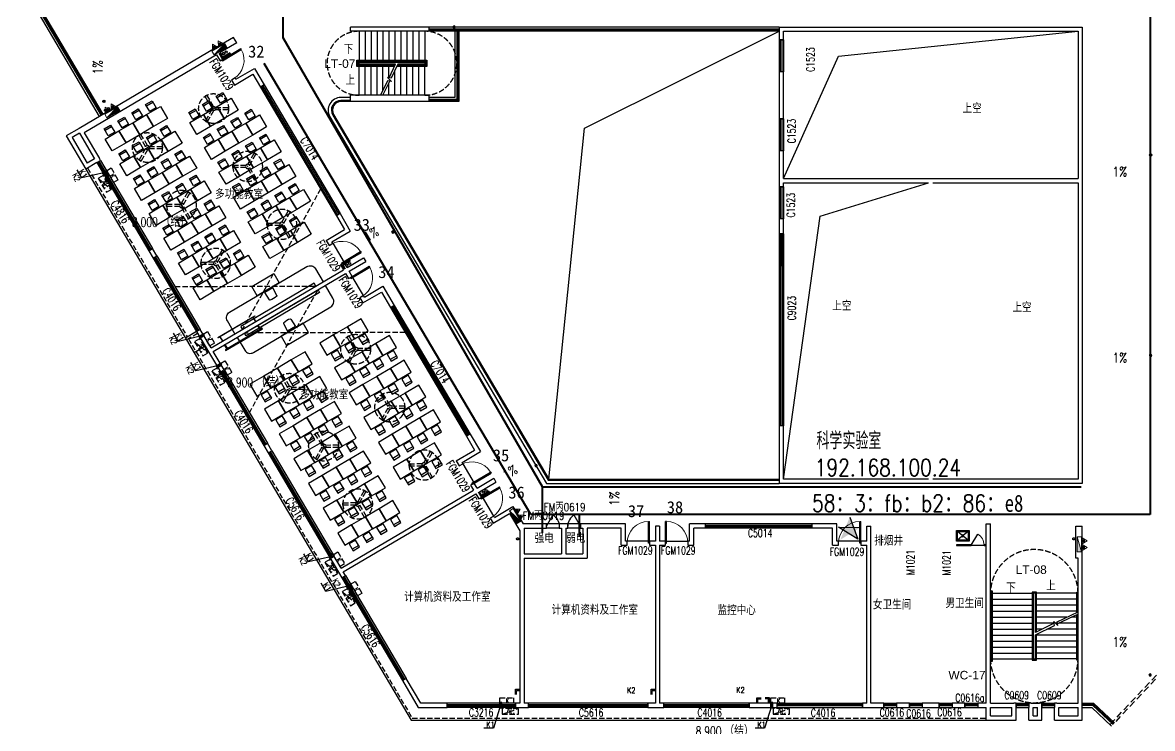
# Model space of a CAD drawing. Extents: x 447078 to 1776277, y 243534 to 519428.
# Drawn here: x 1090653 to 1143580, y 382456 to 415549 of the extents above; entities that cross this region are included whole.
import ezdxf

# ---------------------------------------------------------------- set-up
doc = ezdxf.new("R2010")
doc.units = 0
doc.header["$LTSCALE"] = 1000
doc.header["$MEASUREMENT"] = 0
for name, pattern in [('AP-02-RETAIL$0$DASH', [0.35, 0.25, -0.1]), ('CCDID0GLB00001', [30, 26.5, -1.5, 0.5, -1.5]), ('DASH', [0.35, 0.25, -0.1]), ('HIDDEN2', [4.7625, 3.175, -1.5875]), ('HIDDEN3', [1.905, 1.27, -0.635])]:
    doc.linetypes.add(name, pattern=pattern)
for name, color, linetype, lineweight in [('1#2#三层消火栓$0$P-HUDR-MISC', 13, 'Continuous', 25), ('1#2#三层消火栓$0$体育文娱中心3F消火栓$0$P-HUDR-MISC', 13, 'Continuous', 20), ('A桥架图层', 2, 'Continuous', 40), ('A门禁安装位置', 1, 'Continuous', 30)]:
    doc.layers.add(name, color=color, linetype=linetype, lineweight=lineweight)
for name, color, linetype in [('A-DOOR', 2, 'Continuous'), ('A-DOOR-FIRE', 2, 'Continuous'), ('A-DRAI', 61, 'Continuous'), ('A-EQPM-MECH', 191, 'Continuous'), ('A-FIXT', 211, 'Continuous'), ('A-FIXT-DASH', 211, 'HIDDEN3'), ('A-FURN', 251, 'Continuous'), ('A-HOLE', 41, 'Continuous'), ('A-HOLE-DASH', 21, 'HIDDEN2'), ('A-HRAL', 104, 'Continuous'), ('A-HYDR', 1, 'CCDID0GLB00001'), ('A-OVER', 23, 'Continuous'), ('A-STRS', 2, 'Continuous'), ('A-WALL', 140, 'Continuous'), ('A-WALL-HATH', 8, 'Continuous'), ('A-WIND', 2, 'Continuous'), ('A-WIND-IDEN', 4, 'Continuous'), ('G-0-XREF', 2, 'Continuous'), ('G-ANNO-NOTE', 80, 'Continuous'), ('X-连廊栏杆修改', 43, 'Continuous'), ('家具', 9, 'Continuous')]:
    doc.layers.add(name, color=color, linetype=linetype)
doc.styles.add('_TCH_DIM', font='SIMPLEX', dxfattribs={"bigfont": 'GBCBIG'})
doc.styles.add('_TCH_WINDOW', font='SIMPLEX', dxfattribs={"height": 3.5, "bigfont": 'GBCBIG'})
doc.styles.add('CCDI_T_G01', font='')
doc.styles.add('CCDI_T_G02', font='simplex.shx', dxfattribs={"width": 0.8, "bigfont": 'zjdz.shx'})
doc.styles.add('CCDI_T_G03', font='')
doc.styles.add('Note$0$CCDI-TOG-02', font='simplex.shx', dxfattribs={"width": 0.8, "bigfont": 'zjdz.shx'})
doc.styles.get('CCDI_T_G01').set_extended_font_data('Arial')
doc.styles.get('CCDI_T_G03').set_extended_font_data('SimHei')

# ---------------------------------------------------------------- blocks, each defined once
blk = doc.blocks.new('3600-2')
at = {"layer": 'A-STRS'}
for p, q in [((-2050, -280), (-50, -280)), ((2050, -280), (50, -280)), ((-2050, -560), (-50, -560)), ((-2050, -840), (-50, -840)), ((2050, -560), (50, -560)), ((2050, -840), (50, -840)), ((-2050, -1120), (-50, -1120)), ((-2050, -1400), (-50, -1400)), ((2050, -1120), (50, -1120)), ((1519, -1400), (50, -1400)), ((2050, -1400), (1748, -1400)), ((-2050, -1680), (-50, -1680)), ((-2050, -1960), (-50, -1960)), ((926, -1680), (50, -1680)), ((365, -1960), (50, -1960)), ((2050, -1960), (594, -1960)), ((1083, -1680), (989, -1680)), ((2050, -1680), (1171, -1680)), ((-2050, -2240), (-50, -2240)), ((-2050, -2520), (-50, -2520)), ((2050, -2240), (50, -2240)), ((2050, -2520), (50, -2520)), ((-2050, -2800), (-50, -2800)), ((-2050, -3080), (-50, -3080)), ((2050, -2800), (50, -2800)), ((2050, -3080), (50, -3080)), ((-2050, -3360), (-50, -3360)), ((2050, -3360), (50, -3360))]:
    blk.add_line(p, q, dxfattribs=at)
for points in [[(-2050, -3460), (-1950, -3460), (-1950, -180), (-2050, -180)], [(-2050, -3410), (-2000, -3410), (-2000, -230), (-2050, -230)], [(100, -2088), (100, -230), (-100, -230), (-100, -3410), (100, -3410), (100, -2200)], [(50, -2113), (50, -280), (-50, -280), (-50, -3360), (50, -3360), (50, -2224)], [(2000, -1167), (2000, -230), (2050, -230)], [(50, -2224), (947, -1789), (912, -1605), (1105, -1793), (1071, -1617), (2050, -1142)], [(2050, -1254), (1091, -1719)], [(2050, -3410), (2000, -3410), (2000, -1278)], [(927, -1687), (50, -2113)]]:
    blk.add_lwpolyline(points, dxfattribs=at)
at = {"layer": 'A-STRS', "linetype": 'DASH'}
for centre, start, end in [((0, -280), 0, 180), ((0, -3360), 180, 0)]:
    blk.add_arc(centre, 2051, start, end, dxfattribs=at)
blk = doc.blocks.new('36-2')
at = {"layer": 'A-STRS'}
for p, q in [((-3180, 1500), (-3180, 50)), ((-2900, 1500), (-2900, 50)), ((-2620, 1500), (-2620, 50)), ((-2340, 1500), (-2340, 50)), ((-2060, 1500), (-2060, 50)), ((-1780, 1500), (-1780, 50)), ((-1500, 1500), (-1500, 50)), ((-1220, 1500), (-1220, 50)), ((-940, 1500), (-940, 50)), ((-660, 1500), (-660, 50)), ((-380, 1500), (-380, 50)), ((-100, 1500), (-100, 50)), ((-3180, -1500), (-3180, -50)), ((-2900, -1500), (-2900, -50)), ((-2620, -1500), (-2620, -50)), ((-2340, -1500), (-2340, -50)), ((-2060, -1269), (-2060, -50)), ((-1780, -676), (-1780, -50)), ((-1500, -1500), (-1500, -344)), ((-1220, -1500), (-1220, -50)), ((-940, -1500), (-940, -50)), ((-660, -1500), (-660, -50)), ((-380, -1500), (-380, -50)), ((-100, -1500), (-100, -50)), ((-1780, -1500), (-1780, -921))]:
    blk.add_line(p, q, dxfattribs=at)
for points in [[(-1517, -150), (-3280, -150), (-3280, 150), (0, 150), (0, -150), (-1406, -150)], [(-1493, -100), (-3230, -100), (-3230, 100), (-50, 100), (-50, -100), (-1382, -100)], [(-1469, -50), (-3180, -50), (-3180, 50), (-100, 50), (-100, -50), (-1357, -50)], [(-1357, -50), (-1671, -697), (-1855, -662), (-1667, -855), (-1843, -821), (-2172, -1500)], [(-1773, -677), (-1469, -50)], [(-2061, -1500), (-1741, -841)]]:
    blk.add_lwpolyline(points, dxfattribs=at)
blk = doc.blocks.new('DI LOU')
at = {"layer": 'A-FIXT'}
h = blk.add_hatch(dxfattribs=at)
h.set_pattern_fill('ANSI31', color=256, scale=10)
h.set_pattern_definition([(45, (-842091.153, -1894175.001), (-11.22532015, 11.22532015), [])])
h.paths.add_polyline_path([(-50, 0, 1), (50, 0, 1)])
blk.add_circle((0, 0), 50, dxfattribs=at)
blk = doc.blocks.new('FSXT-1')
at = {"layer": 'A-FIXT'}
for points in [[(-35765, -20145, 0, 0, 0), (-35765, -21163, 60, 0, 0), (-35765, -21343, 0, 0, 0)], [(11204, -25977, 0, 0, 0), (12222, -25977, 60, 0, 0), (12402, -25977, 0, 0, 0)], [(-23570, -29169, 0, 0, 0), (-22693, -28652, 60, 0, 0), (-22538, -28560, 0, 0, 0)], [(11204, -34653, 0, 0, 0), (12222, -34653, 60, 0, 0), (12402, -34653, 0, 0, 0)], [(-17070, -40329, 0, 0, 0), (-16193, -39812, 60, 0, 0), (-16038, -39721, 0, 0, 0)], [(-11483, -41456, 0, 0, 0), (-11483, -40439, 60, 0, 0), (-11483, -40259, 0, 0, 0)], [(11204, -47973, 0, 0, 0), (12222, -47973, 60, 0, 0), (12402, -47973, 0, 0, 0)]]:
    blk.add_lwpolyline(points, format="xyseb", dxfattribs=at)
at = {"layer": 'A-FIXT', "extrusion": (0, 0, -1), "zscale": -1}
for p, rotation in [((19425, -18801), 29.99999682608976), ((22293, -28408), 209.9999968260898), ((-13200, -34200), 209.9999968260898), ((15587, -39370), 209.9999968260898), ((-13182, -49177), 209.9999968260898)]:
    blk.add_blockref('DI LOU', p, dxfattribs=dict(at, rotation=rotation))
at = {"layer": 'A-FIXT', "extrusion": (0, 0, -1), "xscale": -0.9999999999999996, "zscale": -0.9999999999999996, "rotation": 330.0000031739103}
for p in [(35833, -22282), (-13200, -24800)]:
    blk.add_blockref('DI LOU', p, dxfattribs=at)
at = {"layer": 'A-FIXT-DASH', "style": 'CCDI_T_G02', "width": 0.8}
for rotation, p in [(90, (-35895, -21028)), (30.5274, (-23493, -28874)), (30.5274, (-16993, -40035)), (90, (-11697, -41241))]:
    blk.add_text('1%%%', height=450, rotation=rotation, dxfattribs=at).set_placement(p)
for p in [(11420, -25806), (11420, -34533), (11420, -47853)]:
    blk.add_text('1%%%', height=450, dxfattribs=at).set_placement(p)
blk = doc.blocks.new('连廊2F')
at = {"layer": 'A-HRAL'}
for points in [[(101166, 56123), (101665, 56123), (102644, 55209)], [(101166, 56073), (101646, 56073), (102610, 55173)]]:
    blk.add_lwpolyline(points, dxfattribs=at)
at = {"layer": 'X-连廊栏杆修改'}
for points in [[(101166, 56173), (101685, 56173), (102678, 55246)], [(101166, 55973), (101606, 55973), (102542, 55100)]]:
    blk.add_lwpolyline(points, dxfattribs=at)
blk = doc.blocks.new('PSG-LG1')
at = {"layer": 'A-DRAI'}
for centre in [(34500, 8700), (34650, 8700), (43600, 8700), (54350, 8700), (54500, 8700), (23792, 5228), (18274, 2571), (29446, -4765), (29575, -4689), (35966, -15330), (35837, -15406)]:
    blk.add_circle(centre, 50, dxfattribs=at)
at = {"layer": 'A-HYDR'}
for centre in [(54650, 8700), (23663, 5151), (18145, 2495), (37450, -17600), (63500, -17600)]:
    blk.add_circle(centre, 50, dxfattribs=at)
at = {"layer": 'A-WALL'}
for points in [[(54850, 8600), (54850, 9000), (54000, 9000)], [(34800, 8500), (34800, 8900), (34400, 8900)], [(34750, 8500), (34750, 8850), (34400, 8850)], [(43700, 8900), (43500, 8900)], [(43700, 8800), (43500, 8800)], [(54800, 8600), (54800, 8950), (54000, 8950)], [(24013, 5143), (23626, 4914), (23473, 5172)], [(23988, 5186), (23643, 4982), (23516, 5198)], [(29591, -4513), (29203, -4741), (29330, -4957)], [(29616, -4556), (29272, -4759), (29373, -4931)], [(36128, -15402), (35740, -15630), (35613, -15415)], [(36103, -15358), (35758, -15562), (35656, -15389)], [(36128, -15402), (36103, -15358)]]:
    blk.add_lwpolyline(points, dxfattribs=at)
blk = doc.blocks.new('CHAIR4')
at = {"layer": 'A-FURN'}
for p, q in [((-449, 226), (0, 248)), ((0, 248), (0, -248)), ((-449, -226), (0, -248))]:
    blk.add_line(p, q, dxfattribs=at)
for centre, radius, start, end in [((267, 0), 767, 164.29246, 195.70754), ((-447, 201), 25, 92.86241, 164.29246), ((-447, -201), 25, 195.70754, 267.13759)]:
    blk.add_arc(centre, radius, start, end, dxfattribs=at)
blk = doc.blocks.new('YZ')
at = {"layer": 'A-FURN'}
blk.add_line((85, 175), (85, -175), dxfattribs=at)
blk.add_lwpolyline([(0, -175), (0, 175), (380, 175), (380, -175)], close=True, dxfattribs=at)
blk = doc.blocks.new('dfc-1')
at = {"layer": 'A-FURN', "linetype": 'DASH'}
for p, q in [((0, 100), (306, 630)), ((87, 50), (392, 580)), ((-87, 50), (-698, 50)), ((-87, -50), (-698, -50)), ((0, -100), (306, -630)), ((87, -50), (392, -580))]:
    blk.add_line(p, q, dxfattribs=at)
for radius in [700, 100, 10]:
    blk.add_circle((0, 0), radius, dxfattribs=at)
for start, end in [(55.904, 64.096), (175.904, 184.096), (295.904, 304.096)]:
    blk.add_arc((0, 0), 700, start, end, dxfattribs=at)
blk = doc.blocks.new('JSJ-JS')
at = {"layer": 'A-FURN'}
for points in [[(-6750, 3400), (-6100, 3400), (-6100, 2650), (-6750, 2650)], [(-5400, 3400), (-4750, 3400), (-4750, 2650), (-5400, 2650)], [(-4050, 3400), (-3400, 3400), (-3400, 2650), (-4050, 2650)], [(-2700, 3400), (-2050, 3400), (-2050, 2650), (-2700, 2650)], [(-8100, 2650), (-7450, 2650), (-7450, 1900), (-8100, 1900)], [(-6750, 2650), (-6100, 2650), (-6100, 1900), (-6750, 1900)], [(-5400, 2650), (-4750, 2650), (-4750, 1900), (-5400, 1900)], [(-4050, 2650), (-3400, 2650), (-3400, 1900), (-4050, 1900)], [(-2700, 2650), (-2050, 2650), (-2050, 1900), (-2700, 1900)], [(-1350, 2650), (-700, 2650), (-700, 1900), (-1350, 1900)], [(-8100, 1900), (-7450, 1900), (-7450, 1150), (-8100, 1150)], [(-6750, 1900), (-6100, 1900), (-6100, 1150), (-6750, 1150)], [(-5400, 1900), (-4750, 1900), (-4750, 1150), (-5400, 1150)], [(-4050, 1900), (-3400, 1900), (-3400, 1150), (-4050, 1150)], [(-2700, 1900), (-2050, 1900), (-2050, 1150), (-2700, 1150)], [(-1350, 1900), (-700, 1900), (-700, 1150), (-1350, 1150)], [(1500, 1600), (1350, 1600), (1350, -2400), (1500, -2400)], [(-8100, 1150), (-7450, 1150), (-7450, 400), (-8100, 400)], [(-6750, 1150), (-6100, 1150), (-6100, 400), (-6750, 400)], [(-5400, 1150), (-4750, 1150), (-4750, 400), (-5400, 400)], [(-4050, 1150), (-3400, 1150), (-3400, 400), (-4050, 400)], [(-2700, 1150), (-2050, 1150), (-2050, 400), (-2700, 400)], [(-1350, 1150), (-700, 1150), (-700, 400), (-1350, 400)], [(500, 200), (500, -1000), (0, -1000), (0, 200)], [(-9450, -400), (-8800, -400), (-8800, -1150), (-9450, -1150)], [(-8100, -400), (-7450, -400), (-7450, -1150), (-8100, -1150)], [(-6750, -400), (-6100, -400), (-6100, -1150), (-6750, -1150)], [(-5400, -400), (-4750, -400), (-4750, -1150), (-5400, -1150)], [(-4050, -400), (-3400, -400), (-3400, -1150), (-4050, -1150)], [(-2700, -400), (-2050, -400), (-2050, -1150), (-2700, -1150)], [(-1350, -400), (-700, -400), (-700, -1150), (-1350, -1150)], [(-9450, -1150), (-8800, -1150), (-8800, -1900), (-9450, -1900)], [(-8100, -1150), (-7450, -1150), (-7450, -1900), (-8100, -1900)], [(-6750, -1150), (-6100, -1150), (-6100, -1900), (-6750, -1900)], [(-5400, -1150), (-4750, -1150), (-4750, -1900), (-5400, -1900)], [(-4050, -1150), (-3400, -1150), (-3400, -1900), (-4050, -1900)], [(-2700, -1150), (-2050, -1150), (-2050, -1900), (-2700, -1900)], [(-1350, -1150), (-700, -1150), (-700, -1900), (-1350, -1900)], [(1250, -3575), (1250, -1575), (1270, -1575), (1270, -3575)], [(-9450, -1900), (-8800, -1900), (-8800, -2650), (-9450, -2650)], [(-8100, -1900), (-7450, -1900), (-7450, -2650), (-8100, -2650)], [(-6750, -1900), (-6100, -1900), (-6100, -2650), (-6750, -2650)], [(-5400, -1900), (-4750, -1900), (-4750, -2650), (-5400, -2650)], [(-4050, -1900), (-3400, -1900), (-3400, -2650), (-4050, -2650)], [(-2700, -1900), (-2050, -1900), (-2050, -2650), (-2700, -2650)], [(-1350, -1900), (-700, -1900), (-700, -2650), (-1350, -2650)], [(1500, -1685), (1500, -1665), (1270, -1665), (1270, -1685)], [(-9450, -2650), (-8800, -2650), (-8800, -3400), (-9450, -3400)], [(-8100, -2650), (-7450, -2650), (-7450, -3400), (-8100, -3400)], [(-6750, -2650), (-6100, -2650), (-6100, -3400), (-6750, -3400)], [(-5400, -2650), (-4750, -2650), (-4750, -3400), (-5400, -3400)], [(-4050, -2650), (-3400, -2650), (-3400, -3400), (-4050, -3400)], [(-2700, -2650), (-2050, -2650), (-2050, -3400), (-2700, -3400)], [(-1350, -2650), (-700, -2650), (-700, -3400), (-1350, -3400)], [(1500, -3485), (1500, -3465), (1270, -3465), (1270, -3485)]]:
    blk.add_lwpolyline(points, close=True, dxfattribs=at)
at = {"layer": '家具', "linetype": 'DASH'}
for points in [[(-2302, 4100), (1500, -2400)], [(-1834, -4100), (1500, 1600)]]:
    blk.add_lwpolyline(points, dxfattribs=at)
at = {"layer": '家具'}
blk.add_lwpolyline([(1500, -2800), (800, -2800, -0.414214), (500, -2500), (500, 1700, -0.414214), (800, 2000), (1500, 2000)], format="xyb", dxfattribs=at)
at = {"layer": 'A-FURN'}
for name, p in [('YZ', (-7180, 3025)), ('YZ', (-5830, 3025)), ('YZ', (-4480, 3025)), ('YZ', (-3130, 3025)), ('dfc-1', (-8100, 1700)), ('YZ', (-8530, 2275)), ('YZ', (-7180, 2275)), ('YZ', (-5830, 2275)), ('YZ', (-4480, 2275)), ('YZ', (-3130, 2275)), ('YZ', (-1780, 2275)), ('YZ', (-8530, 1525)), ('YZ', (-7180, 1525)), ('YZ', (-5830, 1525)), ('YZ', (-4480, 1525)), ('YZ', (-3130, 1525)), ('YZ', (-1780, 1525)), ('YZ', (-8530, 775)), ('YZ', (-7180, 775)), ('YZ', (-5830, 775)), ('YZ', (-4480, 775)), ('YZ', (-3130, 775)), ('YZ', (-1780, 775)), ('YZ', (-9880, -775)), ('YZ', (-8530, -775)), ('YZ', (-7180, -775)), ('YZ', (-5830, -775)), ('YZ', (-4480, -775)), ('YZ', (-3130, -775)), ('YZ', (-1780, -775)), ('YZ', (-9880, -1525)), ('dfc-1', (-8100, -1900)), ('YZ', (-8530, -1525)), ('YZ', (-7180, -1525)), ('YZ', (-5830, -1525)), ('YZ', (-4480, -1525)), ('YZ', (-3130, -1525)), ('YZ', (-1780, -1525)), ('YZ', (-9880, -2275)), ('YZ', (-8530, -2275)), ('YZ', (-7180, -2275)), ('YZ', (-5830, -2275)), ('YZ', (-4480, -2275)), ('YZ', (-3130, -2275)), ('YZ', (-1780, -2275)), ('YZ', (-9880, -3025)), ('YZ', (-8530, -3025)), ('YZ', (-7180, -3025)), ('YZ', (-5830, -3025)), ('YZ', (-4480, -3025)), ('YZ', (-3130, -3025)), ('YZ', (-1780, -3025))]:
    blk.add_blockref(name, p, dxfattribs=at)
at = {"layer": 'A-FURN', "xscale": -1}
for p in [(-4950, 1700), (-1800, 1700), (-4950, -1900), (-1800, -1900)]:
    blk.add_blockref('dfc-1', p, dxfattribs=at)
at = {"layer": 'A-FURN', "extrusion": (0, 0, -1), "xscale": 0.9000000059604611, "yscale": 0.9000000059604611, "zscale": -0.9000000059604613, "rotation": 359.9999175806988}
blk.add_blockref('CHAIR4', (-550, -400), dxfattribs=at)
blk = doc.blocks.new('KTXT')
at = {"layer": 'A-EQPM-MECH', "linetype": 'DASH'}
blk.add_line((340603, 544837), (341368, 545104), dxfattribs=at)
at = {"layer": 'A-EQPM-MECH'}
blk.add_lwpolyline([(340486, 545130), (340586, 545130), (340586, 545380), (340486, 545380)], close=True, dxfattribs=at)
at = {"layer": 'A-EQPM-MECH', "linetype": 'DASH'}
for points in [[(341135, 545355), (340497, 545355), (340497, 545605), (341135, 545605)], [(340603, 544837), (341368, 544837), (341368, 545104), (340603, 545104)]]:
    blk.add_lwpolyline(points, close=True, dxfattribs=at)
at = {"layer": 'A-EQPM-MECH'}
blk.add_lwpolyline([(340536, 545130), (340536, 545380)], dxfattribs=at)
at = {"layer": 'A-FIXT-DASH'}
blk.add_lwpolyline([(340536, 545257), (340205, 544189), (339758, 544189)], dxfattribs=at)
at = {"layer": 'A-EQPM-MECH', "style": 'Note$0$CCDI-TOG-02', "text_generation_flag": 4, "width": 0.8}
blk.add_text('K', height=200, dxfattribs=at).set_placement((340774, 545575))
at = {"layer": 'A-EQPM-MECH', "style": '_TCH_DIM', "width": 0.705882}
blk.add_text('AC', height=297.5, dxfattribs=at).set_placement((340820, 544837))
at = {"layer": 'A-FIXT-DASH', "style": 'CCDI_T_G02', "width": 0.8}
blk.add_text('K1', height=265.8, dxfattribs=at).set_placement((339862, 544216))
blk = doc.blocks.new('$DorLib2D$00000228')
at = {"color": 0}
blk.add_line((0.5, 0), (0, 0.866), dxfattribs=at)
blk.add_arc((0.5, 0), 1, 120, 180, dxfattribs=at)
blk = doc.blocks.new('$TCHSYS$WIN2D')
for p, q in [((-0.5, 0.5), (0.5, 0.5)), ((-0.5, 0.5), (-0.5, -0.5)), ((0.5, 0.5), (0.5, -0.5)), ((0.5, 0.1667), (-0.5, 0.1667)), ((0.5, -0.1667), (-0.5, -0.1667)), ((-0.5, -0.5), (0.5, -0.5))]:
    blk.add_line(p, q)
blk = doc.blocks.new('$DorLib2D$00000001')
for p, q in [((0.45, 0.975), (0.5, 0.975)), ((0.45, 0), (0.45, 0.975)), ((0.5, 0), (0.5, 0.975)), ((0.5, 0), (0.45, 0))]:
    blk.add_line(p, q)
at = {"lineweight": 13}
blk.add_arc((0.475, 0), 0.975, 91.4693, 180, dxfattribs=at)
blk = doc.blocks.new('$lvtry$00000191')
at = {"color": 0}
for p, q in [((-250, -50, 0), (-39, -219, 0)), ((-250, -450, 0), (-39, -281, 0)), ((39, -219, 0), (250, -50, 0)), ((39, -281, 0), (250, -450, 0))]:
    blk.add_line(p, q, dxfattribs=at)
at = {"color": 0, "elevation": 0}
for points in [[(300, -500), (300, 0), (-300, 0), (-300, -500)], [(250, -450), (250, -50), (-250, -50), (-250, -450)]]:
    blk.add_lwpolyline(points, close=True, dxfattribs=at)
at = {"color": 0}
blk.add_circle((0, -250, 0), 50, dxfattribs=at)
for p in [(0, -50, 0), (0, -250, 0)]:
    blk.add_point(p, dxfattribs=at)
blk = doc.blocks.new('1#2#三层消火栓$0$体育文娱中心3F消火栓$0$A$C59133534')
at = {"layer": '1#2#三层消火栓$0$体育文娱中心3F消火栓$0$P-HUDR-MISC', "ltscale": 5}
blk.add_hatch(color=256, dxfattribs=at).paths.add_polyline_path([(50, 0), (-650, 200), (-650, 0)])
at = {"layer": '1#2#三层消火栓$0$体育文娱中心3F消火栓$0$P-HUDR-MISC'}
h = blk.add_hatch(dxfattribs=at)
h.set_pattern_fill('JIS_WOOD', color=256, scale=20, style=0)
h.set_pattern_definition([(45, (39.371, -152.983), (-10, 10), [])])
h.paths.add_polyline_path([(-410.5, 259), (-410.5, 350), (-501.5, 350), (-501.5, 259)])
h = blk.add_hatch(dxfattribs=at)
h.set_pattern_fill('JIS_WOOD', color=256, scale=20, style=0)
h.set_pattern_definition([(45, (360.371, -152.983), (-10, 10), [])])
h.paths.add_polyline_path([(-89.5, 259), (-89.5, 350), (-180.5, 350), (-180.5, 259)])
for p, q in [((-650, 200), (50, 0)), ((-456, 469), (-595, 228)), ((-595, 228), (-317, 228)), ((-501.5, 259), (-501.5, 350)), ((-501.5, 350), (-410.5, 350)), ((-501.5, 259), (-410.5, 259)), ((-456, 469), (-317, 228)), ((-410.5, 259), (-410.5, 350)), ((-135, 469), (-274, 228)), ((-274, 228), (4, 228)), ((-180.5, 259), (-180.5, 350)), ((-180.5, 350), (-89.5, 350)), ((-180.5, 259), (-89.5, 259)), ((-135, 469), (4, 228)), ((-89.5, 259), (-89.5, 350))]:
    blk.add_line(p, q, dxfattribs=at)
at = {"layer": '1#2#三层消火栓$0$体育文娱中心3F消火栓$0$P-HUDR-MISC', "ltscale": 5}
blk.add_lwpolyline([(-650, 200), (50, 200), (50, 0), (-650, 0)], close=True, dxfattribs=at)
blk = doc.blocks.new('1#2#三层消火栓')
at = {"layer": '1#2#三层消火栓$0$P-HUDR-MISC', "ltscale": 0.1, "xscale": -1}
for p, rotation in [((1099666, 414064), 30.52736548816628), ((1094647, 411104), 30.52736548816628), ((1113485, 392618), 300.5273653962713), ((1140056, 391391), 270)]:
    blk.add_blockref('1#2#三层消火栓$0$体育文娱中心3F消火栓$0$A$C59133534', p, dxfattribs=dict(at, rotation=rotation))
blk = doc.blocks.new('$TCHSYS$APDOOR2D')
blk.add_line((0.5, 0), (0, 0.866))
at = {"lineweight": 13}
blk.add_arc((0.5, 0), 1, 120, 180, dxfattribs=at)
blk = doc.blocks.new('门禁点位')
at = {"layer": 'A门禁安装位置'}
h = blk.add_hatch(color=256, dxfattribs=at)
h.paths.add_polyline_path([(-211491, 79015), (-211665, 79485), (-211858, 79022)])
h.paths.add_polyline_path([(-211858, 79022), (-211926, 78858), (-211670, 78698), (-211429, 78847), (-211491, 79015)])
h.paths.add_polyline_path([(-211429, 78847), (-211165, 79009), (-211491, 79015), (-211429, 78847)])
h.paths.add_polyline_path([(-211670, 78698), (-211285, 78457), (-211429, 78847)])
h.paths.add_polyline_path([(-211926, 78858), (-212105, 78430), (-211670, 78698)])
h.paths.add_polyline_path([(-211858, 79022), (-212198, 79028), (-211926, 78858)])
for p, q in [((-211665, 79485), (-211285, 78457)), ((-212198, 79028), (-211165, 79009)), ((-211285, 78457), (-212198, 79028))]:
    blk.add_line(p, q, dxfattribs=at)

msp = doc.modelspace()

# ---------------------------------------------------------------- linework, layer by layer
for p, q in [((1126095.6, 405641.4), (1126095.6, 404141.4)), ((1126162.3, 404141.4), (1126162.3, 405641.4)), ((1126228.9, 404141.4), (1126228.9, 405641.4)), ((1126295.6, 405641.4), (1126295.6, 404141.4)), ((1126295.6, 404141.4), (1126095.6, 404141.4))]:
    msp.add_line(p, q)
at = {"layer": 'A-DOOR'}
for p, q in [((1105181.9, 405202.3), (1105715.3, 404297.8)), ((1106629.6, 402747.3), (1106096.2, 403651.8)), ((1111277.3, 394865.6), (1111810.7, 393961.2)), ((1112725, 392410.7), (1112191.6, 393315.1)), ((1115795.6, 392041.4), (1115195.6, 392041.4)), ((1115795.6, 391841.4), (1115195.6, 391841.4)), ((1116795.6, 392041.4), (1116195.6, 392041.4)), ((1116795.6, 391841.4), (1116195.6, 391841.4)), ((1120020.6, 391241.4), (1118970.6, 391241.4)), ((1120770.6, 391241.4), (1121820.6, 391241.4)), ((1129920.6, 391241.4), (1128870.6, 391241.4))]:
    msp.add_line(p, q, dxfattribs=at)
at = {"layer": 'A-FIXT'}
for p, q in [((1135095.7, 391059.8), (1134395.7, 391059.8)), ((1134395.7, 391059.8), (1134395.7, 391034.8)), ((1134395.7, 391034.8), (1135095.7, 391034.8)), ((1135095.7, 391034.8), (1135095.7, 391059.8)), ((1135795.7, 391059.8), (1135695.7, 391059.8)), ((1135695.7, 391059.8), (1135695.7, 391034.8)), ((1135695.7, 391034.8), (1135795.7, 391034.8)), ((1135795.7, 391034.8), (1135795.7, 391059.8))]:
    msp.add_line(p, q, dxfattribs=at)
msp.add_lwpolyline([(1135695.7, 391034.8), (1135095.7, 391034.8)], dxfattribs=at)
at = {"layer": 'A-HOLE'}
for points in [[(1115303.3, 394141.4), (1116976.3, 410595.3), (1126095.6, 415141.4)], [(1126295.6, 408241.4), (1128873.9, 413967.8), (1140095.6, 415141.4)], [(1126295.6, 394141.4), (1128022.5, 406470.7), (1133095.6, 408041.4)]]:
    msp.add_lwpolyline(points, dxfattribs=at)
at = {"layer": 'A-HOLE-DASH', "ltscale": 0.1}
for points in [[(1141598, 382636.2), (1144195.6, 385419.6)], [(1141875.8, 382787.3), (1143786.2, 384834.3)]]:
    msp.add_lwpolyline(points, dxfattribs=at)
at = {"layer": 'A-HRAL'}
for p, q in [((1090768.8, 417241.4), (1094332.8, 411197.5)), ((1090826.9, 417241.4), (1094375.9, 411222.9))]:
    msp.add_line(p, q, dxfattribs=at)
for points in [[(1126095.6, 415241.4), (1109695.6, 415241.4)], [(1126095.6, 415191.4), (1109695.6, 415191.4)], [(1111045.6, 415141.4), (1111045.6, 411891.4), (1109695.6, 411891.4)], [(1110995.6, 415141.4), (1110995.6, 411941.4), (1109695.6, 411941.4)]]:
    msp.add_lwpolyline(points, dxfattribs=at)
msp.add_lwpolyline([(1106015.6, 411891.4), (1105566, 411891.4, 0.5804224), (1105178.4, 411212.8), (1115274.7, 394091.4), (1126095.6, 394091.4)], format="xyb", dxfattribs=at)
at = {"layer": 'A-OVER'}
for p, q in [((1090652.7, 417241.4), (1094246.7, 411146.7)), ((1090825, 417343), (1094419, 411248.3)), ((1098800.5, 401061.9), (1098283.6, 400757.1))]:
    msp.add_line(p, q, dxfattribs=at)
at = {"layer": 'A-OVER', "linetype": 'AP-02-RETAIL$0$DASH'}
msp.add_line((1098851.3, 400975.8), (1098420.6, 400721.8), dxfattribs=at)
at = {"layer": 'A-OVER'}
for points in [[(1126095.6, 415341.4), (1109695.6, 415341.4)], [(1111095.6, 415141.4), (1111095.6, 411841.4), (1109695.6, 411841.4)], [(1126095.6, 415141.4), (1109695.6, 415141.4)], [(1110895.6, 415141.4), (1110895.6, 412041.4), (1109695.6, 412041.4)], [(1093610.5, 408681.9), (1098690, 400068)], [(1099206.8, 400372.8), (1098690, 400068), (1108848.3, 382841.4), (1135795.6, 382841.4)]]:
    msp.add_lwpolyline(points, dxfattribs=at)
for points in [[(1106015.6, 412041.4), (1105566, 412041.4, 0.5804224), (1105049.2, 411136.6), (1115189, 393941.4), (1126095.6, 393941.4)], [(1106015.6, 411841.4), (1105566, 411841.4, 0.5804224), (1105221.5, 411238.2), (1115303.3, 394141.4), (1126095.6, 394141.4)]]:
    msp.add_lwpolyline(points, format="xyb", dxfattribs=at)
at = {"layer": 'A-OVER', "linetype": 'AP-02-RETAIL$0$DASH'}
for points in [[(1093696.6, 408732.7), (1098369.8, 400807.9)], [(1098420.6, 400721.8), (1108905.5, 382941.4), (1135795.6, 382941.4)]]:
    msp.add_lwpolyline(points, dxfattribs=at)
at = {"layer": 'A-STRS', "linetype": 'DASH'}
for centre, start, end in [((1106415.6, 413641.4), 90, 270), ((1109495.6, 413641.4), 270, 90)]:
    msp.add_arc(centre, 1500, start, end, dxfattribs=at)
at = {"layer": 'A-WALL'}
for p, q in [((1109695.6, 415341.4), (1106015.6, 415341.4)), ((1106015.6, 415141.4), (1106015.6, 415341.4)), ((1109695.6, 415141.4), (1106015.6, 415141.4)), ((1109695.6, 415141.4), (1109695.6, 415341.4)), ((1126095.6, 415341.4), (1126095.6, 414741.4)), ((1126095.6, 415341.4), (1140295.6, 415341.4)), ((1126295.6, 414741.4), (1126295.6, 415141.4)), ((1126295.6, 415141.4), (1140095.6, 415141.4)), ((1140095.6, 415141.4), (1140095.6, 408241.4)), ((1140295.6, 415341.4), (1140295.6, 408141.4)), ((1100534.8, 414854.7), (1099673.4, 414346.8)), ((1100687.2, 414596.3), (1099912, 414139.2)), ((1100687.2, 414596.3), (1100534.8, 414854.7)), ((1126095.6, 414741.4), (1126295.6, 414741.4)), ((1099673.4, 414346.8), (1093299.2, 410588)), ((1099739.7, 414037.6), (1093537.7, 410380.3)), ((1099739.7, 414037.6), (1099904.8, 413757.6)), ((1100077, 413859.2), (1099912, 414139.2)), ((1099904.8, 413757.6), (1100077, 413859.2)), ((1100648.5, 412890.2), (1101509.9, 413398.1)), ((1101509.9, 413398.1), (1101967, 412622.9)), ((1100610.4, 412954.8), (1100438.1, 412853.2)), ((1100438.1, 412853.2), (1100577.8, 412616.3)), ((1100577.8, 412616.3), (1101439.2, 413124.2)), ((1100648.5, 412890.2), (1100610.4, 412954.8)), ((1101439.2, 413124.2), (1101794.7, 412521.3)), ((1126095.6, 413241.4), (1126095.6, 411041.4)), ((1126295.6, 413241.4), (1126095.6, 413241.4)), ((1126295.6, 411041.4), (1126295.6, 413241.4)), ((1101967, 412622.9, 1500), (1101794.7, 412521.3, 1500)), ((1109695.6, 412141.4), (1106015.6, 412141.4)), ((1106015.6, 411841.4), (1106015.6, 412141.4)), ((1109695.6, 411841.4), (1106015.6, 411841.4)), ((1109695.6, 411841.4), (1109695.6, 412141.4)), ((1126095.6, 411041.4), (1126295.6, 411041.4)), ((1093299.2, 410588), (1092696.2, 410232.4)), ((1092696.2, 410232.4), (1093610.5, 408681.9)), ((1093314.6, 410364.9), (1092970.1, 410161.7)), ((1093314.6, 410364.9), (1094025.8, 409159)), ((1093537.7, 410380.3), (1094248.8, 409174.4)), ((1092970.1, 410161.7), (1093681.2, 408955.8)), ((1094025.8, 409159), (1093681.2, 408955.8)), ((1094299.6, 409088.3), (1094248.8, 409174.4)), ((1126295.6, 409541.4), (1126095.6, 409541.4)), ((1126095.6, 409541.4), (1126095.6, 408141.4)), ((1126295.6, 408241.4), (1126295.6, 409541.4)), ((1094127.3, 408986.7), (1093610.5, 408681.9)), ((1094127.3, 408986.7), (1094299.6, 409088.3)), ((1126095.6, 408141.4), (1126095.6, 407841.4)), ((1126295.6, 408241.4), (1133195.6, 408241.4)), ((1133195.6, 408241.4), (1140095.6, 408241.4)), ((1140295.6, 408141.4), (1140295.6, 393941.4)), ((1126095.6, 407841.4), (1126295.6, 407841.4)), ((1126295.6, 408041.4), (1133095.6, 408041.4)), ((1126295.6, 407841.4), (1126295.6, 408041.4)), ((1133295.6, 408041.4), (1140095.6, 408041.4)), ((1140095.6, 408041.4), (1140095.6, 394141.4)), ((1105522.7, 406593.2, 1500), (1105350.4, 406491.6, 1500)), ((1105350.4, 406491.6), (1105731.4, 405845.5)), ((1105522.7, 406593.2), (1106005.2, 405774.8)), ((1126295.6, 406341.4), (1126095.6, 406341.4)), ((1126095.6, 406341.4), (1126095.6, 405641.4)), ((1126295.6, 405641.4), (1126295.6, 406341.4)), ((1104870, 405337.6), (1105731.4, 405845.5)), ((1105143.8, 405266.9), (1106005.2, 405774.8)), ((1126295.6, 405641.4), (1126095.6, 405641.4)), ((1126295.6, 405641.4), (1126095.6, 405641.4)), ((1096737.8, 404953.6), (1096565.5, 404852)), ((1096941, 404609.1), (1096737.8, 404953.6)), ((1104870, 405337.6), (1105009.7, 405100.7)), ((1105009.7, 405100.7), (1105181.9, 405202.3)), ((1105181.9, 405202.3), (1105143.8, 405266.9)), ((1096565.5, 404852), (1096768.7, 404507.5)), ((1096768.7, 404507.5), (1096941, 404609.1)), ((1105855, 404060.9), (1106630.2, 404518.1)), ((1106630.2, 404518.1), (1106731.8, 404345.8)), ((1099480.7, 400302.1), (1105682.7, 403959.4)), ((1105715.3, 404297.8), (1105543, 404196.2)), ((1105543, 404196.2), (1105682.7, 403959.4)), ((1105855, 404060.9), (1105715.3, 404297.8)), ((1105956.6, 403888.7), (1106731.8, 404345.8)), ((1106096.2, 403651.8), (1105956.6, 403888.7)), ((1099582.3, 400129.8), (1105784.3, 403787.1)), ((1105784.3, 403787.1), (1105924, 403550.2)), ((1105924, 403550.2), (1106096.2, 403651.8)), ((1106597, 402408.9), (1107458.4, 402916.8)), ((1106667.7, 402682.7), (1107529.1, 403190.7)), ((1107458.4, 402916.8), (1107890.1, 402184.6)), ((1107529.1, 403190.7), (1108062.4, 402286.2)), ((1106629.6, 402747.3), (1106457.3, 402645.7)), ((1106457.3, 402645.7), (1106597, 402408.9)), ((1106667.7, 402682.7), (1106629.6, 402747.3)), ((1108062.4, 402286.2, 1500), (1107890.1, 402184.6, 1500)), ((1098972.8, 401163.5), (1098800.5, 401061.9)), ((1098800.5, 401061.9), (1099359.2, 400114.4)), ((1099480.7, 400302.1), (1098972.8, 401163.5)), ((1100090.2, 399268.5), (1099582.3, 400129.8)), ((1099359.2, 400114.4), (1099918, 399166.9)), ((1099918, 399166.9), (1100090.2, 399268.5)), ((1126295.6, 396641.4), (1126095.6, 396641.4)), ((1126095.6, 396641.4), (1126095.6, 393941.4)), ((1126295.6, 394141.4), (1126295.6, 396641.4)), ((1111618.1, 396256.5, 1500), (1111445.8, 396154.9, 1500)), ((1111445.8, 396154.9), (1111826.8, 395508.9)), ((1111618.1, 396256.5), (1112100.6, 395438.2)), ((1102122, 395822.9), (1101949.8, 395721.3)), ((1101949.8, 395721.3), (1102152.9, 395376.8)), ((1102325.2, 395478.4), (1102122, 395822.9)), ((1102152.9, 395376.8), (1102325.2, 395478.4)), ((1110965.4, 395000.9), (1111826.8, 395508.9)), ((1111239.2, 394930.2), (1112100.6, 395438.2)), ((1110965.4, 395000.9), (1111105.1, 394764.1)), ((1111105.1, 394764.1), (1111277.3, 394865.6)), ((1111277.3, 394865.6), (1111239.2, 394930.2)), ((1111810.7, 393961.2), (1111638.4, 393859.6)), ((1111638.4, 393859.6), (1111778.1, 393622.7)), ((1111950.4, 393724.3), (1111810.7, 393961.2)), ((1111950.4, 393724.3), (1112725.6, 394181.5)), ((1112052, 393552), (1112827.2, 394009.2)), ((1112725.6, 394181.5), (1112827.2, 394009.2)), ((1133195.6, 393941.4), (1126095.6, 393941.4)), ((1133095.6, 394141.4), (1126295.6, 394141.4)), ((1140295.6, 393941.4), (1133195.6, 393941.4)), ((1140095.6, 394141.4), (1133295.6, 394141.4)), ((1105576.1, 389965.5), (1111778.1, 393622.7)), ((1105677.7, 389793.2), (1111879.7, 393450.4)), ((1111879.7, 393450.4), (1112019.4, 393213.6)), ((1112019.4, 393213.6), (1112191.6, 393315.1)), ((1112191.6, 393315.1), (1112052, 393552)), ((1112763.1, 392346.1), (1113624.5, 392854)), ((1113624.5, 392854), (1114103.7, 392041.4)), ((1112725, 392410.7), (1112552.7, 392309.1)), ((1112552.7, 392309.1), (1112692.4, 392072.2)), ((1112692.4, 392072.2), (1113467.6, 392529.4)), ((1112763.1, 392346.1), (1112725, 392410.7)), ((1113467.6, 392529.4), (1113945.6, 391718.9)), ((1113945.6, 391718.9), (1113945.6, 390541.4)), ((1115195.6, 392041.4), (1114103.7, 392041.4)), ((1114145.6, 391841.4), (1114145.6, 390641.4)), ((1114145.6, 391841.4), (1115195.6, 391841.4)), ((1115195.6, 391841.4), (1115195.6, 392041.4)), ((1115995.6, 392041.4), (1115795.6, 392041.4)), ((1115795.6, 392041.4), (1115795.6, 391841.4)), ((1115795.6, 391841.4), (1115895.6, 391841.4)), ((1115895.6, 391841.4), (1115895.6, 390641.4)), ((1116195.6, 392041.4), (1115995.6, 392041.4)), ((1116095.6, 391841.4), (1116095.6, 390641.4)), ((1116095.6, 391841.4), (1116195.6, 391841.4)), ((1116195.6, 391841.4), (1116195.6, 392041.4)), ((1116995.6, 392041.4), (1116795.6, 392041.4)), ((1116795.6, 392041.4), (1116795.6, 391841.4)), ((1116795.6, 391841.4), (1116895.6, 391841.4)), ((1116895.6, 391841.4), (1116895.6, 390641.4)), ((1118895.6, 392041.4), (1116995.6, 392041.4)), ((1117095.6, 391841.4), (1117095.6, 390441.4)), ((1118695.6, 391841.4), (1117095.6, 391841.4)), ((1118695.6, 391041.4), (1118695.6, 391841.4)), ((1118895.6, 391241.4), (1118895.6, 392041.4)), ((1120295.6, 391941.4), (1120295.6, 391241.4)), ((1120495.6, 391941.4), (1120295.6, 391941.4)), ((1120495.6, 391941.4), (1120495.6, 391241.4)), ((1121895.6, 391241.4), (1121895.6, 392041.4)), ((1122645.6, 392041.4), (1121895.6, 392041.4)), ((1122095.6, 391041.4), (1122095.6, 391841.4)), ((1122645.6, 391841.4), (1122095.6, 391841.4)), ((1122645.6, 391841.4, 1500), (1122645.6, 392041.4, 1500)), ((1128795.6, 392041.4), (1127645.6, 392041.4)), ((1127645.6, 391841.4, 1500), (1127645.6, 392041.4, 1500)), ((1128595.6, 391841.4), (1127645.6, 391841.4)), ((1128595.6, 391041.4), (1128595.6, 391841.4)), ((1128795.6, 391241.4), (1128795.6, 392041.4)), ((1130195.6, 391241.4), (1130195.6, 391941.4)), ((1130195.6, 391941.4), (1130395.6, 391941.4)), ((1130395.6, 391141.4), (1130395.6, 391941.4)), ((1135795.6, 383641.4), (1135795.6, 392041.4)), ((1135795.6, 392041.4), (1135995.6, 392041.4)), ((1135995.6, 383641.4), (1135995.6, 392041.4)), ((1139995.6, 390441.4), (1139995.6, 391941.4)), ((1139995.6, 391941.4), (1140295.6, 391941.4)), ((1140295.6, 390441.4), (1140295.6, 391941.4)), ((1118970.6, 391241.4), (1118895.6, 391241.4)), ((1118970.6, 391041.4), (1118970.6, 391241.4)), ((1120295.6, 391241.4), (1120020.6, 391241.4)), ((1120020.6, 391241.4), (1120020.6, 391041.4)), ((1120770.6, 391241.4), (1120495.6, 391241.4)), ((1120770.6, 391041.4), (1120770.6, 391241.4)), ((1121895.6, 391241.4), (1121820.6, 391241.4)), ((1121820.6, 391241.4), (1121820.6, 391041.4)), ((1128870.6, 391241.4), (1128795.6, 391241.4)), ((1128870.6, 391041.4), (1128870.6, 391241.4)), ((1130195.6, 391241.4), (1129920.6, 391241.4)), ((1129920.6, 391241.4), (1129920.6, 391041.4)), ((1130395.6, 383641.4), (1130395.6, 391141.4)), ((1105169.7, 390654.6), (1104997.5, 390553)), ((1105576.1, 389965.5), (1105169.7, 390654.6)), ((1114145.6, 390641.4), (1115895.6, 390641.4)), ((1116095.6, 390641.4), (1116895.6, 390641.4)), ((1118695.6, 391041.4), (1118970.6, 391041.4)), ((1120020.6, 391041.4), (1120295.6, 391041.4)), ((1120295.6, 391041.4), (1120295.6, 383641.4)), ((1120495.6, 391041.4), (1120495.6, 383641.4)), ((1120495.6, 391041.4), (1120770.6, 391041.4)), ((1121820.6, 391041.4), (1122095.6, 391041.4)), ((1128595.6, 391041.4), (1128870.6, 391041.4)), ((1129920.6, 391041.4), (1130195.6, 391041.4)), ((1130195.6, 383641.4), (1130195.6, 391041.4)), ((1104997.5, 390553), (1105454.6, 389777.8)), ((1113945.6, 390541.4), (1113945.6, 383641.4)), ((1114145.6, 390441.4), (1115995.6, 390441.4)), ((1114145.6, 390441.4), (1114145.6, 383641.4)), ((1115995.6, 390441.4), (1117095.6, 390441.4)), ((1140095.6, 390441.4), (1139995.6, 390441.4)), ((1140095.6, 383641.4), (1140095.6, 390441.4)), ((1140295.6, 383541.4), (1140295.6, 390441.4)), ((1105454.6, 389777.8), (1105607, 389519.3)), ((1105607, 389519.3), (1105779.3, 389620.9)), ((1105779.3, 389620.9), (1105677.7, 389793.2)), ((1108623.8, 384797.2), (1108451.5, 384695.6)), ((1109305.3, 383641.4), (1108623.8, 384797.2)), ((1108451.5, 384695.6), (1109191.1, 383441.4)), ((1109191.1, 383441.4), (1110545.6, 383441.4)), ((1110545.6, 383641.4), (1109305.3, 383641.4)), ((1110545.6, 383441.4), (1110545.6, 383641.4)), ((1113945.6, 383641.4), (1113745.6, 383641.4)), ((1113745.6, 383641.4), (1113745.6, 383441.4)), ((1113745.6, 383441.4), (1114045.6, 383441.4)), ((1114045.6, 383441.4), (1114345.6, 383441.4)), ((1114345.6, 383641.4), (1114145.6, 383641.4)), ((1114345.6, 383441.4), (1114345.6, 383641.4)), ((1120295.6, 383641.4), (1119945.6, 383641.4)), ((1119945.6, 383641.4), (1119945.6, 383441.4)), ((1119945.6, 383441.4), (1120395.6, 383441.4)), ((1120395.6, 383441.4), (1120695.6, 383441.4)), ((1120695.6, 383641.4), (1120495.6, 383641.4)), ((1120695.6, 383441.4), (1120695.6, 383641.4)), ((1125995.6, 383641.4), (1124695.6, 383641.4)), ((1124695.6, 383641.4), (1124695.6, 383441.4)), ((1124695.6, 383441.4), (1125995.6, 383441.4)), ((1125995.6, 383441.4), (1125995.6, 383641.4)), ((1130195.6, 383641.4), (1129995.6, 383641.4)), ((1129995.6, 383641.4), (1129995.6, 383441.4)), ((1129995.6, 383441.4), (1130295.6, 383441.4)), ((1130295.6, 383441.4), (1130995.6, 383441.4)), ((1130995.6, 383641.4), (1130395.6, 383641.4)), ((1130995.6, 383441.4), (1130995.6, 383641.4)), ((1132195.6, 383641.4), (1131595.6, 383641.4)), ((1131595.6, 383641.4), (1131595.6, 383441.4)), ((1131595.6, 383441.4), (1132195.6, 383441.4)), ((1132195.6, 383441.4), (1132195.6, 383641.4)), ((1133595.6, 383641.4), (1132795.6, 383641.4)), ((1132795.6, 383641.4), (1132795.6, 383441.4)), ((1132795.6, 383441.4), (1133595.6, 383441.4)), ((1133595.6, 383441.4), (1133595.6, 383641.4)), ((1134795.6, 383641.4), (1134195.6, 383641.4)), ((1134195.6, 383641.4), (1134195.6, 383441.4)), ((1134195.6, 383441.4), (1134795.6, 383441.4)), ((1134795.6, 383441.4), (1134795.6, 383641.4)), ((1135795.6, 383641.4), (1135395.6, 383641.4)), ((1135395.6, 383641.4), (1135395.6, 383441.4)), ((1135395.6, 383441.4), (1135795.6, 383441.4)), ((1135795.6, 382841.4), (1135795.6, 383441.4)), ((1135995.6, 383641.4), (1137095.6, 383641.4)), ((1135995.6, 383441.4), (1136995.6, 383441.4)), ((1135995.6, 383041.4), (1135995.6, 383441.4)), ((1136995.6, 383041.4), (1136995.6, 383441.4)), ((1137195.6, 383641.4), (1137095.6, 383641.4)), ((1137195.6, 383441.4), (1137195.6, 383641.4)), ((1137195.6, 382841.4), (1137195.6, 383441.4)), ((1137895.6, 383641.4), (1137795.6, 383641.4)), ((1137795.6, 383641.4), (1137795.6, 383441.4)), ((1137795.6, 382841.4), (1137795.6, 383441.4)), ((1137895.6, 383641.4), (1138295.6, 383641.4)), ((1137995.6, 383041.4), (1137995.6, 383441.4)), ((1137995.6, 383441.4), (1138195.6, 383441.4)), ((1138195.6, 383041.4), (1138195.6, 383441.4)), ((1138395.6, 383641.4), (1138295.6, 383641.4)), ((1138395.6, 383441.4), (1138395.6, 383641.4)), ((1138395.6, 382841.4), (1138395.6, 383441.4)), ((1139095.6, 383641.4), (1138995.6, 383641.4)), ((1138995.6, 383641.4), (1138995.6, 383441.4)), ((1138995.6, 382841.4), (1138995.6, 383441.4)), ((1139095.6, 383641.4), (1140095.6, 383641.4)), ((1139195.6, 383041.4), (1139195.6, 383441.4)), ((1139195.6, 383441.4), (1140095.6, 383441.4)), ((1140095.6, 383041.4), (1140095.6, 383441.4)), ((1140295.6, 382841.4), (1140295.6, 383541.4)), ((1135795.6, 382841.4), (1137195.6, 382841.4)), ((1135995.6, 383041.4), (1136995.6, 383041.4)), ((1137795.6, 382841.4), (1138395.6, 382841.4)), ((1137995.6, 383041.4), (1138195.6, 383041.4)), ((1138995.6, 382841.4), (1140295.6, 382841.4)), ((1139195.6, 383041.4), (1140095.6, 383041.4))]:
    msp.add_line(p, q, dxfattribs=at)
for points in [[(1113745.6, 384041.4), (1113745.6, 384291.4), (1113945.6, 384291.4)], [(1120095.6, 384041.4), (1120095.6, 384291.4), (1120295.6, 384291.4)], [(1113795.6, 384041.4), (1113795.6, 384241.4), (1113945.6, 384241.4)], [(1120145.6, 384041.4), (1120145.6, 384241.4), (1120295.6, 384241.4)], [(1125045.6, 383641.4), (1125045.6, 383891.4), (1125245.6, 383891.4)], [(1125095.6, 383641.4), (1125095.6, 383841.4), (1125245.6, 383841.4)], [(1125645.6, 383641.4), (1125645.6, 383891.4), (1125445.6, 383891.4)], [(1125595.6, 383641.4), (1125595.6, 383841.4), (1125445.6, 383841.4)]]:
    msp.add_lwpolyline(points, dxfattribs=at)
at = {"layer": 'A-WIND'}
for p, q in [((1101794.7, 412521.3), (1105350.4, 406491.6)), ((1101852.2, 412555.1, 1500), (1105407.8, 406525.4, 1500)), ((1101909.6, 412589, 1500), (1105465.2, 406559.3, 1500)), ((1101967, 412622.9, 1500), (1105522.7, 406593.2, 1500)), ((1126095.6, 405641.4), (1126095.6, 396641.4)), ((1126162.3, 405641.4), (1126162.3, 396641.4)), ((1126228.9, 405641.4), (1126228.9, 396641.4)), ((1126295.6, 405641.4), (1126295.6, 396641.4)), ((1108005, 402252.4, 1500), (1111560.6, 396222.7, 1500)), ((1108062.4, 402286.2), (1111618.1, 396256.5)), ((1107890.1, 402184.6, 1500), (1111445.8, 396154.9, 1500)), ((1107947.6, 402218.5, 1500), (1111503.2, 396188.8, 1500)), ((1127645.6, 392041.4, 1500), (1122645.6, 392041.4, 1500)), ((1127645.6, 391974.7, 1500), (1122645.6, 391974.7, 1500)), ((1127645.6, 391908.1, 1500), (1122645.6, 391908.1, 1500)), ((1127645.6, 391841.4), (1122645.6, 391841.4))]:
    msp.add_line(p, q, dxfattribs=at)
at = {"layer": 'A桥架图层'}
for p, q in [((1143469, 484302.7), (1143469, 392490.7)), ((1102861.4, 414840), (1102861.4, 416906.2)), ((1115008, 393777.1), (1102861.4, 414840)), ((1114456.9, 392492.5), (1101975.9, 413637.9)), ((1115005.2, 391619.6), (1115005.2, 393785.5)), ((1115005.2, 393785.5), (1140245.3, 393785.5)), ((1116733.1, 392492.5), (1114456.9, 392492.5)), ((1143469, 392490.7), (1116730.5, 392490.7)), ((1116730.5, 392490.7), (1116730.5, 391450.1))]:
    msp.add_line(p, q, dxfattribs=at)

# ---------------------------------------------------------------- block references
msp.add_blockref('连廊2F', (1039129.1, 327468.2))
at = {"layer": 'A-DOOR'}
for name, p, xscale, yscale, zscale, rotation in [('$DorLib2D$00000001', (1100257.6, 413356.2), 1050, -1050, 1050, 120.5273654898318), ('$DorLib2D$00000001', (1105362.5, 404699.3), 1050, 1050, 1050, 300.5273654797591), ('$DorLib2D$00000001', (1106276.8, 403148.8), 1050, -1050, 1050, 120.5273654898348), ('$DorLib2D$00000001', (1111457.9, 394362.6), 1050, 1050, 1050, 300.5273654797591), ('$DorLib2D$00000001', (1112372.2, 392812.1), 1050, -1050, 1050, 120.5273654898348), ('$DorLib2D$00000228', (1115495.6, 391941.4), 600, -600, 600, 179.9999999928732), ('$DorLib2D$00000228', (1116495.6, 391941.4), -600, -600, -600, 179.999999992873), ('$DorLib2D$00000001', (1119495.6, 391141.4), -1050, -1050, -1050, 180.000000000788), ('$DorLib2D$00000001', (1121295.6, 391141.4), -1050, 1050, -1050, 359.999999999212), ('$DorLib2D$00000001', (1129395.6, 391141.4), -1050, -1050, -1050, 180.000000000788)]:
    msp.add_blockref(name, p, dxfattribs=dict(at, xscale=xscale, yscale=yscale, zscale=zscale, rotation=rotation))
at = {"layer": 'A-EQPM-MECH', "rotation": 300.527365466875}
for p in [(451867.3, 424891.5), (456388.1, 417225.2), (457200.8, 415847), (462483.5, 406888.6), (463296.2, 405510.3)]:
    msp.add_blockref('KTXT', p, dxfattribs=at)
at = {"layer": 'A-EQPM-MECH'}
for p in [(772509.5, -161716), (785209.5, -161716)]:
    msp.add_blockref('KTXT', p, dxfattribs=at)
at = {"layer": 'A-FIXT', "xscale": -1}
msp.add_blockref('$lvtry$00000191', (1134695.7, 391734.8, 0), dxfattribs=at)
at = {"layer": 'A-FIXT', "xscale": -600, "yscale": 600, "zscale": 25, "rotation": 359.999999995038}
msp.add_blockref('$TCHSYS$APDOOR2D', (1135395.7, 391047.3), dxfattribs=at)
at = {"layer": 'A-FIXT-DASH'}
msp.add_blockref('FSXT-1', (1130295.6, 434141.4), dxfattribs=at)
at = {"layer": 'A-WALL', "rotation": 300.5273654730046}
msp.add_blockref('JSJ-JS', (1102250.5, 403676.8), dxfattribs=at)
at = {"layer": 'A-WALL', "xscale": -1, "rotation": 300.5273654652318}
msp.add_blockref('JSJ-JS', (1103875.9, 400920.4), dxfattribs=at)
at = {"layer": 'A-WALL-HATH'}
msp.add_blockref('36-2', (1109595.6, 413641.4), dxfattribs=at)
at = {"layer": 'A-WIND'}
for p, xscale, yscale, zscale, rotation in [((1126195.6, 413991.4), 1500, 200, 1500, 270.0000000000095), ((1126195.6, 410291.4), 1500, 200, 1500, 270.0000000000095), ((1095432.6, 406970.1), 4800, -200, 4800, 300.5273654619368), ((1126195.6, 407091.4), 1500, 200, 1500, 270.0000000000095), ((1097870.7, 402835.5), 4000, -200, 4000, 300.5273654619368), ((1101020, 397494.9), 4000, -200, 4000, 300.5273654675549), ((1103661.3, 393015.7), 5600, -200, 5600, 300.5273654675549), ((1107115.4, 387158.2), 5600, -200, 5600, 300.527365483158), ((1112145.6, 383541.4), -3200, -200, -3200, 1.552760354667628e-08), ((1117145.6, 383541.4), -5600, -200, -5600, 359.9999999894791), ((1122695.6, 383541.4), -4000, -200, -4000, 359.9999999992239), ((1127995.6, 383541.4), 4000, -200, 4000, 359.9999999992239)]:
    msp.add_blockref('$TCHSYS$WIN2D', p, dxfattribs=dict(at, xscale=xscale, yscale=yscale, zscale=zscale, rotation=rotation))
at = {"layer": 'A-WIND', "xscale": 600, "yscale": 200, "zscale": 600}
for p in [(1131295.6, 383541.4), (1132495.6, 383541.4), (1133895.6, 383541.4), (1135095.6, 383541.4), (1137495.6, 383541.4), (1138695.6, 383541.4)]:
    msp.add_blockref('$TCHSYS$WIN2D', p, dxfattribs=at)
at = {"layer": 'A门禁安装位置'}
msp.add_blockref('门禁点位', (1341064.9, 312871.6), dxfattribs=at)
at = {"layer": 'G-0-XREF'}
for name, p in [('1#2#三层消火栓', (0, 0)), ('PSG-LG1', (1076395.6, 408941.4)), ('3600-2', (1138045.6, 389071.4))]:
    msp.add_blockref(name, p, dxfattribs=at)

# ---------------------------------------------------------------- texts
at = {"layer": 'A-DOOR-FIRE', "style": 'CCDI_T_G02', "width": 0.8}
for p in [(1115068.5, 392643.7), (1114076.2, 392243.2)]:
    msp.add_text('FM丙0619', height=375, dxfattribs=at).set_placement(p)
at = {"layer": 'A-FIXT-DASH', "style": 'CCDI_T_G02', "width": 0.8}
for p in [(1092968.5, 408413), (1097498.7, 400765.8), (1098281.7, 399378.2), (1103582.1, 390422.2), (1105147.2, 389399.7)]:
    msp.add_text('K2', height=265.82, rotation=297.27278, dxfattribs=at).set_placement(p)
for p in [(1118968.6, 384113.2), (1124086.6, 384117.3)]:
    msp.add_text('K2', height=265.82, dxfattribs=at).set_placement(p)
at = {"layer": 'A-WIND-IDEN', "style": '_TCH_WINDOW', "width": 0.705882}
for s, rotation, p in [('C1523', 90, (1127750.3, 413241.2)), ('FGM1029', 301.83024, (1099388.8, 413707.3)), ('C1523', 90, (1126866.5, 409888.8)), ('C7014', 301.83024, (1103637.2, 410032.2)), ('C4816', 301.83024, (1094762.8, 407064.3)), ('C1523', 90, (1126829.6, 406413.6)), ('FGM1029', 301.83024, (1104402.8, 405209.5)), ('FGM1029', 301.83024, (1105436.2, 403482.4)), ('C4016', 301.83024, (1097177, 402962.5)), ('C9023', 90, (1126868.9, 401586.6)), ('C7014', 301.83024, (1109742.2, 399562.7)), ('C4016', 301.83024, (1100552.1, 397225)), ('FGM1029', 301.83024, (1110466, 394872.3)), ('C5616', 301.83024, (1102957.1, 393144.3)), ('FGM1029', 301.83024, (1111526.5, 393155.2)), ('C5014', 360, (1124632.6, 391428.8)), ('FGM1029', 360, (1118548.9, 390614.9)), ('FGM1029', 360, (1120557.2, 390614.9)), ('FGM1029', 360, (1128463.1, 390552)), ('M1021', 90, (1132434.7, 389650.2)), ('M1021', 90, (1134126.1, 389626.4)), ('C5616', 301.83024, (1106486.9, 387184.7)), ('C0616a', 360, (1134348.2, 383703.6)), ('C0609', 360, (1136649.3, 383824.1)), ('C0609', 360, (1138180.4, 383824.1)), ('C3216', 360, (1111560, 383019.9)), ('C5616', 360, (1116713.3, 383011.1)), ('C4016', 360, (1122268, 383011.1)), ('C4016', 360, (1127579.6, 383002.2)), ('C0616', 360, (1130802.9, 383013.5)), ('C0616', 360, (1132050.6, 382971.7)), ('C0616', 360, (1133502.7, 383030.8))]:
    msp.add_text(s, height=375, rotation=rotation, dxfattribs=at).set_placement(p)
at = {"layer": 'A门禁安装位置', "char_height": 800, "width": 9568.517, "attachment_point": 1, "style": 'CCDI_T_G02'}
for s, insert in [('科学实验室', (1127841, 396344.4)), ('192.168.100.24', (1127760.5, 395086.2)), ('58{\\f宋体|b0|i0|c134|p2;：\\Fsimplex.shx,zjdz.shx|c0;3\\f宋体|b0|i0|c134|p2;：\\Fsimplex.shx,zjdz.shx|c0;fb\\f宋体|b0|i0|c134|p2;：\\Fsimplex.shx,zjdz.shx|c0;b2\\f宋体|b0|i0|c134|p2;：\\Fsimplex.shx,zjdz.shx|c0;86\\f宋体|b0|i0|c134|p2;：e8\\P}', (1127633.3, 393413.7))]:
    msp.add_mtext(s, dxfattribs=dict(at, insert=insert))
at = {"layer": 'G-ANNO-NOTE'}
for s, height, style, p in [('      32', 563.29, 'CCDI_T_G03', (1098918.6, 413908.9, 0)), ('LT-07', 400, 'CCDI_T_G01', (1104782.6, 413426.2)), ('（结）', 506.38, '_TCH_DIM', (1097123.3, 405968.4)), ('     33', 563.29, 'CCDI_T_G03', (1104242.4, 405787.4, 0)), ('      34', 563.29, 'CCDI_T_G03', (1105014, 403572.2, 0)), ('（结）', 506.38, '_TCH_DIM', (1101588.3, 398453.9)), ('      35', 563.29, 'CCDI_T_G03', (1110383.9, 394978.7, 0)), ('      36', 563.29, 'CCDI_T_G03', (1111109.4, 393235.6, 0)), ('      37', 563.29, 'CCDI_T_G03', (1116710.4, 392362.8, 0)), ('      38', 563.29, 'CCDI_T_G03', (1118532.4, 392545.4, 0)), ('LT-08', 400, 'CCDI_T_G01', (1137171.8, 389697.6)), ('WC-17', 400, 'CCDI_T_G01', (1134024.1, 384753.9)), ('（结）', 506.38, '_TCH_DIM', (1123531.6, 382098.6))]:
    msp.add_text(s, height=height, dxfattribs=dict(at, style=style)).set_placement(p)
for s, height, style, width, p in [('下', 450, 'CCDI_T_G02', 0.8, (1105696.1, 414076.5)), ('上', 450, 'CCDI_T_G02', 0.8, (1105785.8, 412625.2)), ('上空', 450, 'CCDI_T_G02', 0.8, (1134688, 411302.5)), ('多功能教室', 450, 'CCDI_T_G02', 0.8, (1099667.1, 407284)), ('8.000', 446.25, '_TCH_DIM', 0.705882, (1095773.3, 405968.4)), ('上空', 450, 'CCDI_T_G02', 0.8, (1128582.5, 402042.1)), ('上空', 450, 'CCDI_T_G02', 0.8, (1137022.5, 401970.3)), ('8.900', 446.25, '_TCH_DIM', 0.705882, (1100238.3, 398453.9)), ('多功能教室', 450, 'CCDI_T_G02', 0.8, (1103661.1, 397880.5)), ('强电', 450, 'CCDI_T_G02', 0.8, (1114638.7, 391150.3)), ('弱电', 450, 'CCDI_T_G02', 0.8, (1116118.5, 391150.3)), ('排烟井', 450, 'CCDI_T_G02', 0.8, (1130550.6, 391032.9)), ('下', 450, 'CCDI_T_G02', 0.8, (1136726.6, 388825.2)), ('上', 450, 'CCDI_T_G02', 0.8, (1138597.4, 388916)), ('计算机资料及工作室', 450, 'CCDI_T_G02', 0.8, (1108524.1, 388398.5)), ('女卫生间', 450, 'CCDI_T_G02', 0.8, (1130485.1, 388032)), ('男卫生间', 450, 'CCDI_T_G02', 0.8, (1133882.8, 388100.9)), ('计算机资料及工作室', 450, 'CCDI_T_G02', 0.8, (1115431.6, 387788)), ('监控中心', 450, 'CCDI_T_G02', 0.8, (1123201.6, 387772.6)), ('8.900', 446.25, '_TCH_DIM', 0.705882, (1122181.6, 382098.6))]:
    msp.add_text(s, height=height, dxfattribs=dict(at, style=style, width=width)).set_placement(p)

doc.saveas('drawing.dxf')
